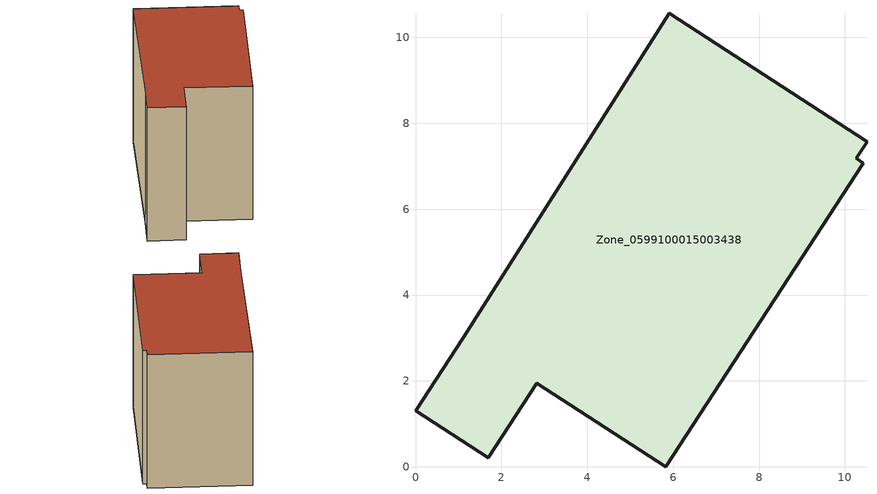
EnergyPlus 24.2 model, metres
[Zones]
Zone_0599100015003438
 floor ground (C_G): 10.51,7.57 10.26,7.18 10.43,7.07 5.83,0 2.82,1.95 1.69,0.21 0,1.31 1.11,3.01 5.9,10.56 z0.86
 wall outside (C_F): 0,1.31 1.69,0.21 2.82,1.95 5.83,0 10.43,7.07 10.26,7.18 10.51,7.57 5.9,10.56 1.11,3.01 0,1.31 z0.86:8.73
 roof outside (C_R): 10.26,7.18 10.51,7.57 5.9,10.56 1.11,3.01 0,1.31 1.69,0.21 2.82,1.95 5.83,0 10.43,7.07 z8.73
[BUILDING]
Pand.0599100015003438: North Axis=0; Terrain=City; Loads Convergence Tolerance Value=0.04; Temperature Convergence Tolerance Value=0.4; Solar Distribution=FullExterior; Maximum Number of Warmup Days=25; Minimum Number of Warmup Days=1
[Site:Location]
Rotterdam.The.Hague.AP_ZH_NLD Design_Conditions: Latitude=51.96; Longitude=4.45; Time Zone=1; Elevation=-4.5
[SITE:GROUNDTEMPERATURE:BUILDINGSURFACE]
18, 18, 18, 18, 18, 18, 18, 18, 18, 18, 18, 18
[MATERIAL] Thermal Absorptance=0.9; Solar Absorptance=0.7; Visible Absorptance=0.7
Name | Roughness | Thickness | Conductivity | Density | Specific Heat
G.TC.1965-1974 | MediumSmooth | 0.15 | 0.882353 | 540 | 1210
F.TC.1965-1974 | Rough | 0.3 | 0.697674 | 1920 | 840
R.TC.1965-1974 | MediumRough | 0.2 | 0.232558 | 1500 | 1000
[CONSTRUCTION]
C_G: G.TC.1965-1974
C_F: F.TC.1965-1974
C_R: R.TC.1965-1974
[ZONE]
Zone_0599100015003438: Type=1; Multiplier=1; Ceiling Height=Autocalculate; Volume=Autocalculate; Floor Area=autocalculate; Part of Total Floor Area=Yes
[ZONEINFILTRATION:DESIGNFLOWRATE]
Infil_Zone_0599100015003438: Zone or ZoneList or Space or SpaceList=Zone_0599100015003438; Schedule=AlwaysOn; Design Flow Rate Calculation Method=Flow/Area; Flow Rate per Floor Area=0.003; Constant Term Coefficient=1; Temperature Term Coefficient=0; Velocity Term Coefficient=0; Velocity Squared Term Coefficient=0
[HVACTEMPLATE:ZONE:IDEALLOADSAIRSYSTEM]
Zone_0599100015003438: Maximum Heating Supply Air Temperature=50; Minimum Cooling Supply Air Temperature=13; Maximum Heating Supply Air Humidity Ratio=0.0156; Minimum Cooling Supply Air Humidity Ratio=0.0077; Heating Limit=NoLimit; Cooling Limit=NoLimit; Dehumidification Control Type=ConstantSensibleHeatRatio; Cooling Sensible Heat Ratio=0.7; Dehumidification Setpoint=60; Humidification Control Type=None; Humidification Setpoint=30; Outdoor Air Method=None; Outdoor Air Flow Rate per Person=0.00944; Outdoor Air Flow Rate per Zone Floor Area=0; Outdoor Air Flow Rate per Zone=0; Demand Controlled Ventilation Type=None; Outdoor Air Economizer Type=NoEconomizer; Heat Recovery Type=None; Sensible Heat Recovery Effectiveness=0.7; Latent Heat Recovery Effectiveness=0.65
[ZONECONTROL:THERMOSTAT]
ThermostatControl_Zone_0599100015003438: Zone or ZoneList=Zone_0599100015003438; Control Type Schedule=DualSetpointControlType; Control 1=Thermostat_Zone_0599100015003438; Temperature Difference Between Cutout And Setpoint=0
[THERMOSTATSETPOINT:DUALSETPOINT]
Thermostat_Zone_0599100015003438: Heating Setpoint Temperature Schedule=HeatingSetpoint_Zone_0599100015003438; Cooling Setpoint Temperature Schedule=CoolingSetpoint_Zone_0599100015003438
[SCHEDULE:COMPACT]
HeatingSetpoint_Zone_0599100015003438: Through: 12/31, For: AllDays, Until: 24:00, 21
CoolingSetpoint_Zone_0599100015003438: Through: 12/31, For: AllDays, Until: 24:00, 24
DualSetpointControlType: Through: 12/31, For: AllDays, Until: 24:00, 4
AlwaysOn: Through: 12/31, For: AllDays, Until: 24:00, 1
